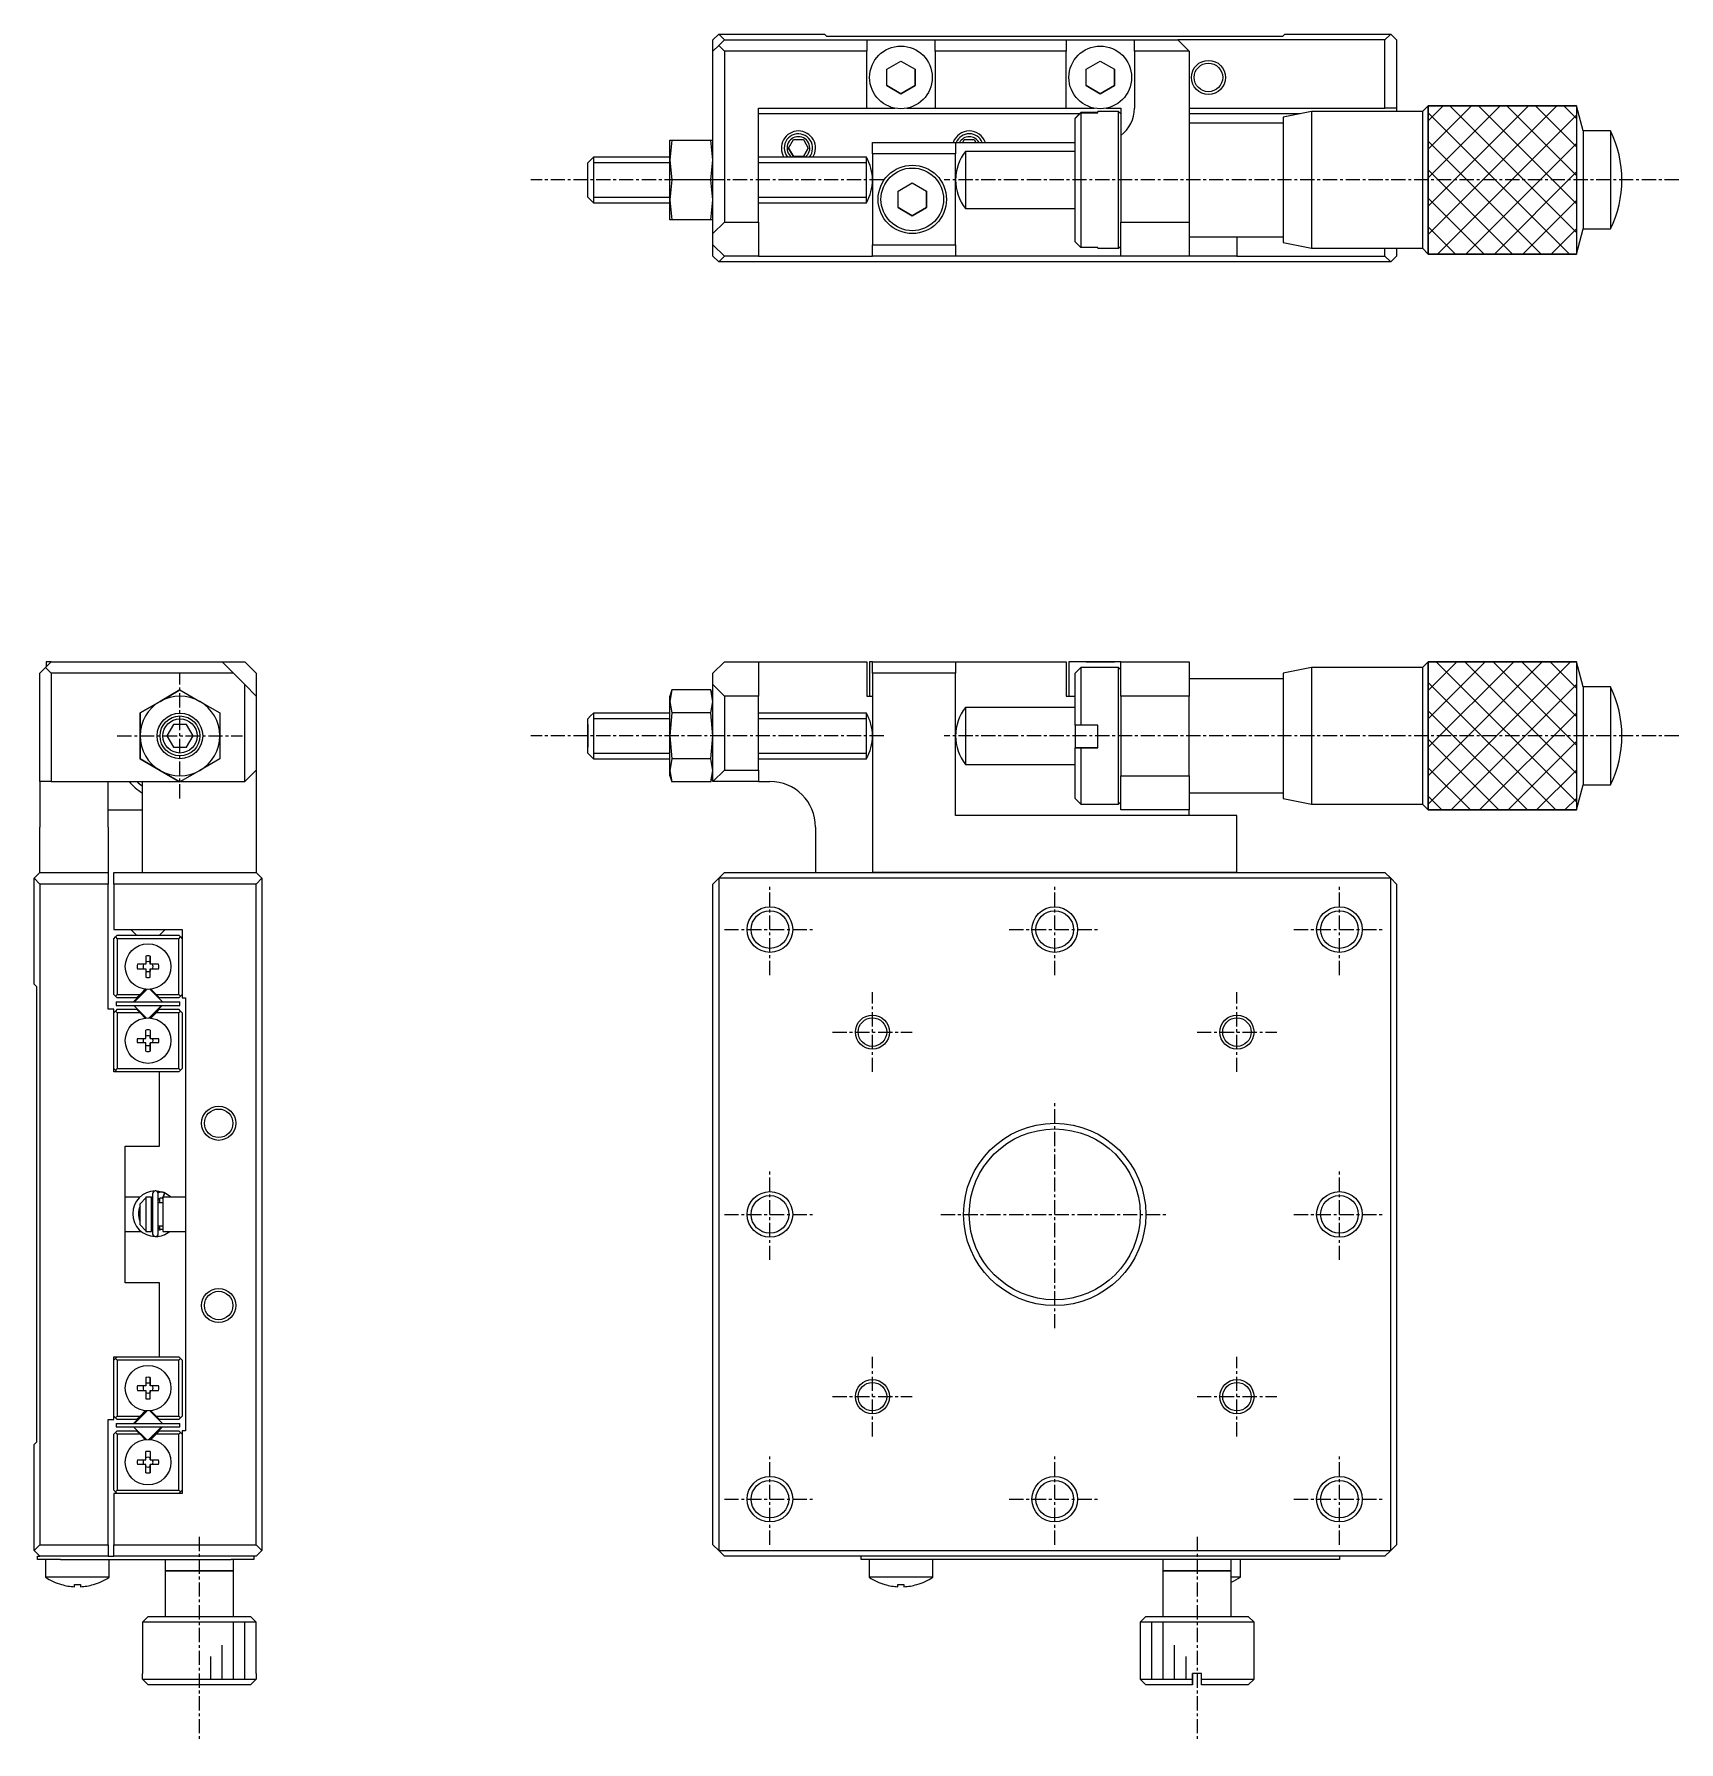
# Model space of a CAD drawing. Extents: x 10 to 368, y 10 to 248.
# Drawn here: x 56 to 200.4, y 98.1 to 248 of the extents above; entities that cross this region are included whole.
import ezdxf

# ---------------------------------------------------------------- set-up
doc = ezdxf.new("R2010")
doc.units = 0
doc.linetypes.add('CENTER', pattern=[2, 1.25, -0.25, 0.25, -0.25])
doc.layers.get('0').update_dxf_attribs({"linetype": 'CONTINUOUS'})
doc.layers.add('CENTER', color=1, linetype='CENTER')

msp = doc.modelspace()

# ---------------------------------------------------------------- linework, layer by layer
at = {"color": 7, "linetype": 'CONTINUOUS'}
for p, q in [((115.599997, 247.5), (116.099997, 248)), ((115.599997, 246.5), (115.599997, 247.5)), ((116.099997, 248), (116.599997, 247.5)), ((116.099997, 248), (125.399997, 248)), ((116.099997, 247), (116.599997, 247.5)), ((116.599997, 247.5), (129.099997, 247.5)), ((125.599997, 247.8), (125.399997, 248)), ((165.599997, 247.8), (125.599997, 247.8)), ((129.099997, 247.5), (129.099997, 246.5)), ((129.099997, 247.5), (135.099997, 247.5)), ((135.099997, 247.5), (146.599997, 247.5)), ((135.099997, 246.5), (135.099997, 247.5)), ((146.599997, 247.5), (146.599997, 246.5)), ((146.599997, 247.5), (152.599997, 247.5)), ((152.599997, 247.5), (156.399997, 247.5)), ((152.599997, 246.5), (152.599997, 247.5)), ((156.399997, 247.5), (157.399997, 246.5)), ((174.599997, 247.5), (156.399997, 247.5)), ((165.799997, 248), (165.599997, 247.8)), ((165.799997, 248), (175.099997, 248)), ((174.599997, 247.5), (175.099997, 248)), ((174.599997, 241.5), (174.599997, 247.5)), ((175.099997, 248), (175.599997, 247.5)), ((175.599997, 247.5), (175.599997, 241.5)), ((116.099997, 247), (115.599997, 246.5)), ((115.599997, 237.2), (115.599997, 246.5)), ((116.599997, 246.5), (116.099997, 247)), ((129.099997, 246.5), (116.599997, 246.5)), ((116.599997, 246.5), (116.599997, 231.5)), ((129.099997, 241.5), (129.099997, 246.5)), ((146.599997, 246.5), (135.099997, 246.5)), ((135.099997, 246.5), (135.099997, 241.5)), ((146.599997, 241.5), (146.599997, 246.5)), ((157.399997, 246.5), (152.599997, 246.5)), ((152.599997, 246.5), (152.599997, 241.5)), ((157.399997, 246.5), (157.399997, 231.5)), ((130.849996, 244.921688), (132.099996, 245.643376)), ((130.849997, 243.478312), (130.849996, 244.921688)), ((132.099996, 245.643376), (133.349996, 244.921688)), ((133.349996, 244.921688), (133.349997, 243.478312)), ((133.349997, 243.478312), (133.349996, 244.921688)), ((148.349996, 244.921688), (149.599996, 245.643376)), ((148.349997, 243.478312), (148.349996, 244.921688)), ((149.599996, 245.643376), (150.849996, 244.921688)), ((150.849996, 244.921688), (150.849997, 243.478312)), ((150.849997, 243.478312), (150.849996, 244.921688)), ((132.099997, 242.756624), (130.849997, 243.478312)), ((130.849997, 243.478312), (132.099997, 242.756624)), ((133.349997, 243.478312), (132.099997, 242.756624)), ((132.099997, 242.756624), (133.349997, 243.478312)), ((149.599997, 242.756624), (148.349997, 243.478312)), ((148.349997, 243.478312), (149.599997, 242.756624)), ((150.849997, 243.478312), (149.599997, 242.756624)), ((149.599997, 242.756624), (150.849997, 243.478312)), ((119.599997, 241.5), (129.099997, 241.5)), ((119.599997, 231.5), (119.599997, 241.5)), ((129.099997, 241.5), (131.577981, 241.5)), ((132.622012, 241.5), (135.099997, 241.5)), ((135.099997, 241.5), (146.599997, 241.5)), ((146.599997, 241.5), (149.077981, 241.5)), ((150.122012, 241.5), (151.399997, 241.5)), ((151.399997, 241.5), (151.399997, 239.824932)), ((157.399997, 241.5), (174.599997, 241.5)), ((175.599997, 241.5), (174.599997, 241.5)), ((175.599997, 241.5), (175.599997, 241.199996)), ((178.400003, 241.699999), (177.900001, 241.199996)), ((178.400003, 241.699999), (191.400004, 241.699999)), ((178.400003, 228.700001), (178.400003, 241.699999)), ((191.400004, 241.699999), (191.400004, 232.390574)), ((191.989492, 239.5), (191.400004, 241.699999)), ((191.400004, 241.699999), (191.400004, 228.700001)), ((147.777005, 241), (119.599997, 241)), ((147.899997, 241.124894), (147.399997, 240.617162)), ((147.399997, 240.599049), (147.899997, 241.106781)), ((147.399997, 240.617162), (147.399997, 240.599049)), ((147.399997, 229.782838), (147.399997, 240.599049)), ((149.399997, 241.124894), (147.899997, 241.124894)), ((147.899997, 241.106781), (147.899997, 229.275106)), ((147.899997, 241.106781), (149.399997, 241.106781)), ((149.399997, 241.106781), (149.399997, 241.2)), ((151.199997, 241.2), (149.399997, 241.2)), ((151.199997, 229.2), (151.199997, 241.2)), ((151.399997, 241), (151.199997, 241.2)), ((167.150014, 241), (157.399997, 241)), ((165.649997, 240.2), (157.399997, 240.2)), ((168.149996, 241.199996), (165.649997, 240.699997)), ((165.649997, 240.699997), (165.649997, 232.822795)), ((168.149996, 241.199996), (168.149996, 232.606685)), ((177.900001, 241.199996), (168.149996, 241.199996)), ((177.900001, 241.199996), (177.900001, 232.606685)), ((111.997069, 238.7), (111.799996, 236.95)), ((111.799996, 238.7), (111.997069, 238.7)), ((111.799996, 236.95), (111.799996, 238.7)), ((111.997069, 238.7), (115.402924, 238.7)), ((115.599996, 236.95), (115.402924, 238.7)), ((115.402924, 238.7), (115.599996, 238.7)), ((122.233971, 238), (122.666984, 238.75)), ((122.666984, 238.75), (123.533009, 238.75)), ((123.533009, 238.75), (123.966022, 238)), ((129.599997, 237.5), (129.599997, 238.5)), ((129.599997, 238.5), (136.899997, 238.5)), ((136.899997, 238.5), (136.899997, 237.5)), ((136.899997, 238.5), (147.399997, 238.5)), ((137.522646, 238.5), (137.666984, 238.75)), ((137.666984, 238.75), (138.533009, 238.75)), ((138.533009, 238.75), (138.677347, 238.5)), ((151.399997, 239.824932), (151.399997, 239.1)), ((151.399997, 239.1), (151.399997, 231.5)), ((191.989492, 239.5), (191.989492, 233.341457)), ((194.400003, 239.5), (191.989492, 239.5)), ((194.400003, 239.5), (194.400003, 233.341457)), ((104.849996, 236.95), (104.599996, 236.7)), ((105.099996, 237.2), (104.849996, 236.95)), ((105.099996, 237.2), (105.099997, 235.2)), ((111.799977, 237.2), (105.099996, 237.2)), ((111.799996, 236.95), (111.997069, 235.2)), ((111.799997, 233.45), (111.799996, 236.95)), ((115.402924, 235.2), (115.599996, 236.95)), ((115.599997, 233.2), (115.599997, 237.2)), ((129.064098, 237.2), (119.599997, 237.2)), ((122.666984, 237.25), (122.233971, 238)), ((122.233971, 238), (122.666984, 237.25)), ((123.533009, 237.25), (122.666984, 237.25)), ((122.666984, 237.25), (123.533009, 237.25)), ((123.966022, 238), (123.533009, 237.25)), ((123.533009, 237.25), (123.966022, 238)), ((129.064098, 235.2), (129.064098, 237.200005)), ((129.064098, 235.2), (129.064098, 237.2)), ((136.899997, 237.5), (129.599997, 237.5)), ((129.599997, 237.5), (129.599997, 229.5)), ((136.899997, 229.5), (136.899997, 237.5)), ((137.777506, 237.699996), (137.777506, 234.119453)), ((147.399997, 237.699996), (137.777506, 237.699996)), ((104.599997, 235.2), (104.599996, 236.7)), ((104.599997, 233.7), (104.599997, 235.2)), ((105.099997, 235.2), (105.099997, 233.2)), ((111.997069, 235.2), (111.799997, 233.45)), ((115.402924, 235.2), (111.997069, 235.2)), ((115.599997, 233.45), (115.402924, 235.2)), ((129.064098, 233.199995), (129.064098, 235.2)), ((129.064098, 233.2), (129.064098, 235.2)), ((131.849996, 232.778313), (131.849997, 234.221688)), ((131.849997, 234.221688), (133.099997, 234.943376)), ((133.099997, 234.943376), (134.349997, 234.221688)), ((134.349997, 234.221688), (134.349996, 232.778312)), ((134.349996, 232.778312), (134.349997, 234.221688)), ((137.777506, 234.119453), (137.777506, 232.700004)), ((104.599997, 233.7), (104.849997, 233.45)), ((104.849997, 233.45), (105.099997, 233.2)), ((105.099997, 233.2), (111.799977, 233.2)), ((111.799997, 233.45), (111.997069, 231.7)), ((111.799997, 231.7), (111.799997, 233.45)), ((115.402924, 231.7), (115.599997, 233.45)), ((115.599997, 231.7), (115.599997, 233.2)), ((119.599997, 233.2), (129.064098, 233.2)), ((133.099996, 232.056625), (131.849996, 232.778313)), ((131.849996, 232.778313), (133.099996, 232.056625)), ((134.349996, 232.778312), (133.099996, 232.056625)), ((133.099996, 232.056625), (134.349996, 232.778312)), ((137.777506, 232.700004), (147.399997, 232.700004)), ((165.649997, 232.822795), (165.649997, 229.700003)), ((168.149996, 232.606685), (168.149996, 229.200004)), ((177.900001, 232.606685), (177.900001, 229.200004)), ((178.400003, 232.390574), (178.400003, 228.700001)), ((191.989492, 233.341457), (191.989492, 230.9)), ((194.400003, 233.341457), (194.400003, 230.9)), ((111.997069, 231.7), (111.799997, 231.7)), ((115.402924, 231.7), (111.997069, 231.7)), ((115.599997, 231.7), (115.402924, 231.7)), ((115.599997, 230.5), (115.599997, 231.7)), ((115.599997, 230.5), (116.599997, 231.5)), ((116.599997, 231.5), (119.599997, 231.5)), ((119.599997, 231.5), (119.599997, 228.5)), ((151.399997, 228.5), (151.399997, 231.5)), ((151.399997, 231.5), (157.399997, 231.5)), ((157.399997, 231.5), (157.399997, 228.5)), ((191.400004, 228.700001), (191.989492, 230.9)), ((191.989492, 230.9), (194.400003, 230.9)), ((115.599997, 229.5), (115.599997, 230.5)), ((116.599997, 228.5), (115.599997, 229.5)), ((115.599997, 228.5), (115.599997, 229.5)), ((129.599997, 228.5), (129.599997, 229.5)), ((129.599997, 229.5), (136.899997, 229.5)), ((136.899997, 229.5), (136.899997, 228.5)), ((147.899997, 229.275106), (147.399997, 229.782838)), ((151.199997, 229.2), (151.399997, 229.4)), ((157.399997, 230.2), (165.649997, 230.2)), ((161.599997, 230.2), (161.599997, 228.5)), ((165.649997, 229.700003), (168.149996, 229.200004)), ((115.599997, 228.5), (116.099997, 228)), ((116.099997, 228), (116.599997, 228.5)), ((175.099997, 228), (116.099997, 228)), ((119.599997, 228.5), (116.599997, 228.5)), ((119.599997, 228.5), (129.599997, 228.5)), ((136.899997, 228.5), (129.599997, 228.5)), ((151.399997, 228.5), (136.899997, 228.5)), ((149.399997, 229.275106), (147.899997, 229.275106)), ((149.399997, 229.2), (149.399997, 229.275106)), ((149.399997, 229.2), (151.199997, 229.2)), ((157.399997, 228.5), (151.399997, 228.5)), ((161.599997, 228.5), (157.399997, 228.5)), ((161.599997, 228.5), (174.599997, 228.5)), ((168.149996, 229.200004), (177.900001, 229.200004)), ((174.599997, 228.5), (174.599997, 229.200004)), ((174.599997, 228.5), (175.099997, 228)), ((175.099997, 228), (175.599997, 228.5)), ((175.599997, 229.200004), (175.599997, 228.5)), ((177.900001, 229.200004), (178.400003, 228.700001)), ((191.400004, 228.700001), (178.400003, 228.700001)), ((57, 192.4), (56.5, 191.9)), ((56.5, 182.4), (56.5, 191.9)), ((57.5, 192.9), (57, 192.4)), ((57, 192.4), (57.5, 191.9)), ((57.5, 192.9), (57.05, 192.9)), ((57.05, 192.9), (57.05, 192.45)), ((57.5, 192.9), (72.5, 192.9)), ((73.5, 191.9), (57.5, 191.9)), ((57.5, 191.9), (57.5, 182.4)), ((72.5, 192.9), (74.5, 192.9)), ((73.5, 191.9), (72.5, 192.9)), ((74.5, 190.9), (73.5, 191.9)), ((75.5, 191.9), (74.5, 192.9)), ((75.5, 191.9), (75.5, 189.9)), ((115.599997, 191.9), (116.599997, 192.9)), ((115.599997, 190.9), (115.599997, 191.9)), ((116.599997, 192.9), (119.599997, 192.9)), ((119.599997, 192.9), (119.599997, 189.9)), ((119.599997, 192.9), (129.099997, 192.9)), ((129.099997, 192.9), (129.099997, 189.9)), ((129.599997, 192.9), (129.349997, 192.9)), ((129.599997, 192.9), (129.349997, 192.9)), ((129.349997, 192.9), (129.349997, 189.9)), ((129.599997, 191.9), (129.599997, 192.9)), ((129.599997, 192.9), (136.899997, 192.9)), ((136.899997, 191.9), (129.599997, 191.9)), ((129.599997, 191.9), (129.599997, 174.4)), ((136.899997, 192.9), (136.899997, 191.9)), ((136.899997, 192.9), (146.599997, 192.9)), ((136.899997, 179.4), (136.899997, 191.9)), ((146.599997, 192.9), (146.599997, 189.9)), ((151.399997, 192.9), (146.849997, 192.9)), ((151.399997, 192.9), (146.849997, 192.9)), ((146.849997, 192.9), (146.849997, 189.9)), ((147.899997, 192.4), (147.399997, 191.9)), ((147.399997, 187.350978), (147.399997, 191.9)), ((147.899997, 192.4), (147.899997, 187.34638)), ((151.199997, 192.4), (147.899997, 192.4)), ((148.349996, 192.9), (149.599996, 192.9)), ((149.599997, 192.9), (148.349997, 192.9)), ((149.599996, 192.9), (150.849996, 192.9)), ((150.849997, 192.9), (149.599997, 192.9)), ((151.199997, 186.345661), (151.199997, 192.4)), ((151.399997, 192.2), (151.199997, 192.4)), ((151.399997, 189.9), (151.399997, 192.9)), ((151.399997, 192.9), (157.399997, 192.9)), ((157.399997, 192.9), (157.399997, 189.9)), ((168.149996, 192.399996), (165.649997, 191.899997)), ((165.649997, 191.899997), (165.649997, 191.359724)), ((168.149996, 192.399996), (168.149996, 191.810607)), ((177.900001, 192.399996), (168.149996, 192.399996)), ((178.400003, 192.899999), (177.900001, 192.399996)), ((177.900001, 192.399996), (177.900001, 191.810607)), ((178.400003, 192.899999), (178.400003, 192.261494)), ((178.400003, 192.899999), (191.400004, 192.899999)), ((178.400003, 179.900001), (178.400003, 192.899999)), ((191.400004, 192.899999), (191.400004, 192.261494)), ((191.989492, 190.7), (191.400004, 192.899999)), ((191.400004, 192.899999), (191.400004, 179.900001)), ((67.05, 189.431089), (68.8, 190.441452)), ((68.8, 190.441452), (67.05, 189.431089)), ((68.8, 190.441452), (70.55, 189.431089)), ((74.5, 182.4), (74.5, 190.9)), ((75.5, 189.9), (74.5, 190.9)), ((111.997069, 190.441452), (111.799997, 189.431089)), ((111.997069, 190.441452), (111.799997, 189.9)), ((115.402924, 190.441452), (111.997069, 190.441452)), ((115.599997, 189.431089), (115.402924, 190.441452)), ((115.599997, 189.9), (115.402924, 190.441452)), ((116.599997, 189.9), (115.599997, 190.9)), ((115.599997, 188.4), (115.599997, 190.9)), ((165.649997, 191.4), (157.399997, 191.4)), ((165.649997, 191.359724), (165.649997, 180.900003)), ((168.149996, 191.810607), (168.149996, 180.400004)), ((177.900001, 191.810607), (177.900001, 180.400004)), ((191.989492, 190.7), (191.989492, 190.277604)), ((194.400003, 190.7), (191.989492, 190.7)), ((194.400003, 190.7), (194.400003, 190.277604)), ((65.3, 188.420726), (67.05, 189.431089)), ((67.05, 189.431089), (65.3, 188.420726)), ((70.55, 189.431089), (72.3, 188.420726)), ((75.5, 189.9), (75.5, 183.4)), ((111.799997, 189.431089), (111.799997, 189.9)), ((111.799997, 189.431089), (111.997069, 188.420726)), ((111.799997, 186.4), (111.799997, 189.431089)), ((115.402924, 188.420726), (115.599997, 189.431089)), ((116.599997, 189.9), (116.599997, 183.4)), ((119.599997, 189.9), (116.599997, 189.9)), ((119.599997, 183.4), (119.599997, 189.9)), ((129.099997, 189.9), (129.599997, 189.9)), ((137.777506, 188.899996), (137.777506, 188.654418)), ((147.399997, 188.899996), (137.777506, 188.899996)), ((146.599997, 189.9), (147.399997, 189.9)), ((151.399997, 189.9), (151.399997, 182.9)), ((157.399997, 189.9), (151.399997, 189.9)), ((157.399997, 182.9), (157.399997, 189.9)), ((191.989492, 190.277604), (191.989492, 182.1)), ((194.400003, 190.277604), (194.400003, 182.1)), ((65.3, 186.4), (65.3, 188.420726)), ((65.3, 188.420726), (65.3, 186.4)), ((68.22265, 187.4), (67.645299, 186.4)), ((69.37735, 187.4), (68.22265, 187.4)), ((69.954701, 186.4), (69.37735, 187.4)), ((69.954701, 186.4), (69.37735, 187.4)), ((72.3, 188.420726), (72.3, 186.4)), ((104.599997, 187.4), (104.599996, 186.4)), ((104.849997, 188.15), (104.599997, 187.9)), ((104.599997, 184.9), (104.599997, 187.9)), ((104.599997, 184.9), (104.599997, 187.9)), ((104.599997, 186.4), (104.599997, 187.4)), ((105.099997, 188.4), (104.849997, 188.15)), ((105.099997, 188.4), (105.099997, 184.4)), ((111.799977, 188.4), (105.099997, 188.4)), ((111.997069, 188.420726), (111.799997, 186.4)), ((115.402924, 188.420726), (111.997069, 188.420726)), ((115.599997, 186.4), (115.402924, 188.420726)), ((115.599997, 184.4), (115.599997, 188.4)), ((129.064098, 188.4), (119.600016, 188.4)), ((129.064098, 184.399995), (129.064098, 188.400005)), ((129.064098, 184.4), (129.064098, 188.4)), ((137.777506, 188.654418), (137.777506, 183.900004)), ((65.3, 184.379274), (65.3, 186.4)), ((65.3, 186.4), (65.3, 184.379274)), ((67.645299, 186.4), (68.22265, 185.4)), ((69.37735, 185.4), (69.954701, 186.4)), ((69.37735, 185.4), (69.954701, 186.4)), ((72.3, 186.4), (72.3, 184.379274)), ((104.599996, 186.4), (104.599997, 185.4)), ((104.599997, 185.4), (104.599997, 186.4)), ((111.799997, 183.368911), (111.799997, 186.4)), ((111.799997, 186.4), (111.997069, 184.379274)), ((115.402924, 184.379274), (115.599997, 186.4)), ((147.399997, 187.351293), (147.399997, 185.360305)), ((147.899997, 187.34638), (147.399997, 187.350978)), ((149.399997, 187.34638), (147.899997, 187.34638)), ((149.399997, 185.346462), (149.399997, 187.34638)), ((151.199997, 180.4), (151.199997, 186.345661)), ((67.05, 183.368911), (65.3, 184.379274)), ((65.3, 184.379274), (67.05, 183.368911)), ((68.22265, 185.4), (69.37735, 185.4)), ((72.3, 184.379274), (70.55, 183.368911)), ((104.599997, 184.9), (104.849997, 184.65)), ((104.849997, 184.65), (105.099997, 184.4)), ((105.099997, 184.4), (111.799977, 184.4)), ((111.997069, 184.379274), (111.799997, 183.368911)), ((115.402924, 184.379274), (111.997069, 184.379274)), ((115.599997, 183.368911), (115.402924, 184.379274)), ((115.599997, 182.4), (115.599997, 184.4)), ((119.600016, 184.4), (129.064098, 184.4)), ((147.399997, 185.357986), (147.399997, 185.35106)), ((147.399997, 180.9), (147.399997, 185.35106)), ((147.399997, 185.35106), (147.899997, 185.346462)), ((147.899997, 185.346462), (147.899997, 180.4)), ((147.899997, 185.346462), (149.399997, 185.346462)), ((68.8, 182.358548), (67.05, 183.368911)), ((67.05, 183.368911), (68.728401, 182.399886)), ((70.55, 183.368911), (68.8, 182.358548)), ((74.5, 182.4), (75.5, 183.4)), ((75.5, 183.4), (75.5, 174.4)), ((111.799997, 183.368911), (111.997069, 182.358548)), ((111.799997, 182.9), (111.799997, 183.368911)), ((111.799997, 182.9), (111.997069, 182.358548)), ((115.402924, 182.358548), (115.599997, 183.368911)), ((115.402924, 182.358548), (115.599997, 182.9)), ((115.599997, 182.4), (116.599997, 183.4)), ((116.599997, 183.4), (119.599997, 183.4)), ((119.599997, 183.4), (119.6, 182.4)), ((137.777506, 183.900004), (147.399997, 183.900004)), ((151.399994, 179.9), (151.399997, 182.9)), ((151.399997, 182.9), (157.399997, 182.9)), ((157.399997, 182.9), (157.399997, 179.9)), ((57.5, 182.4), (56.5, 182.4)), ((56.5, 182.4), (56.5, 178.4)), ((57.5, 182.4), (68.728203, 182.4)), ((62.5, 178.4), (62.5, 182.4)), ((65.5, 174.4), (65.5, 182.4)), ((68.728401, 182.399886), (68.8, 182.358548)), ((68.871797, 182.4), (74.5, 182.4)), ((115.402924, 182.358548), (111.997069, 182.358548)), ((119.6, 182.4), (115.599997, 182.4)), ((119.6, 182.4), (120.599997, 182.4)), ((157.399997, 181.4), (165.649997, 181.4)), ((191.400004, 179.900001), (191.989492, 182.1)), ((191.989492, 182.1), (194.400003, 182.1)), ((62.5, 179.9), (65.5, 179.9)), ((147.399997, 180.9), (147.899997, 180.4)), ((147.899997, 180.4), (151.199997, 180.4)), ((151.199997, 180.4), (151.399997, 180.6)), ((157.399997, 179.9), (151.399994, 179.9)), ((157.399997, 179.4), (157.399997, 179.9)), ((165.649997, 180.900003), (168.149996, 180.400004)), ((168.149996, 180.400004), (177.900001, 180.400004)), ((177.900001, 180.400004), (178.400003, 179.900001)), ((191.400004, 179.900001), (178.400003, 179.900001)), ((56.5, 174.4), (56.5, 178.4)), ((62.5, 178.4), (62.5, 174.4)), ((124.599997, 178.4), (124.599997, 174.4)), ((161.599997, 179.4), (136.899997, 179.4)), ((161.599997, 174.4), (161.599997, 179.4)), ((56, 173.9), (56.5, 174.4)), ((56, 164.6), (56, 173.9)), ((56.5, 173.4), (56, 173.9)), ((56.5, 174.4), (62.5, 174.4)), ((62.5, 174.4), (62.5, 173.4)), ((63, 174.4), (75.5, 174.4)), ((63, 173.4), (63, 174.4)), ((76, 173.9), (75.5, 174.4)), ((75.5, 173.4), (76, 173.9)), ((76, 173.9), (76, 114.9)), ((115.599997, 173.4), (116.099997, 173.9)), ((116.099997, 173.9), (116.599997, 174.4)), ((116.099997, 173.9), (116.099997, 114.9)), ((175.099997, 173.9), (116.099997, 173.9)), ((116.599997, 174.4), (129.599997, 174.4)), ((161.599997, 174.4), (129.599997, 174.4)), ((129.599997, 174.4), (161.599997, 174.4)), ((161.599997, 174.4), (174.599997, 174.4)), ((174.599997, 174.4), (175.099997, 173.9)), ((175.099997, 114.9), (175.099997, 173.9)), ((175.099997, 173.9), (175.599997, 173.4)), ((56.5, 173.4), (56.5, 115.4)), ((62.5, 173.4), (56.5, 173.4)), ((62.5, 162.4), (62.5, 173.4)), ((63, 173.4), (63, 169.4)), ((75.5, 173.4), (63, 173.4)), ((75.5, 115.4), (75.5, 173.4)), ((115.599997, 115.4), (115.599997, 173.4)), ((175.599997, 173.4), (175.599997, 115.4)), ((63, 169.4), (69, 169.4)), ((64.5, 169.4), (64.75, 169.15)), ((67.25, 169.15), (67.5, 169.4)), ((69, 169.4), (69, 163.4)), ((63, 168.6), (63.15, 168.75)), ((63, 163.7), (63, 168.6)), ((63.3, 168.9), (63.15, 168.75)), ((63.15, 168.75), (63.3, 168.6)), ((63.3, 168.9), (68.7, 168.9)), ((63.3, 168.6), (63.3, 163.7)), ((68.7, 168.6), (63.3, 168.6)), ((64.75, 169.15), (65, 168.9)), ((67, 168.9), (67.25, 169.15)), ((68.85, 168.75), (68.7, 168.9)), ((68.7, 168.6), (68.85, 168.75)), ((68.7, 163.7), (68.7, 168.6)), ((68.85, 168.75), (69, 168.6)), ((65.8, 167.078709), (65.8, 166.35)), ((66.2, 166.35), (66.2, 167.078709)), ((66.2, 167.078709), (66.2, 166.536392)), ((66.2, 166.536392), (66.2, 166.35)), ((65.8, 166.35), (65.071291, 166.35)), ((65.071291, 165.95), (65.8, 165.95)), ((65.8, 165.95), (65.8, 165.221291)), ((66.928709, 166.35), (66.2, 166.35)), ((66.2, 165.221291), (66.2, 165.95)), ((66.2, 165.95), (66.928709, 165.95)), ((66.2, 165.95), (66.2, 165.763608)), ((66.2, 165.221291), (66.2, 165.763608)), ((56, 164.6), (56.2, 164.4)), ((56.2, 164.4), (56.2, 124.4)), ((63.15, 163.55), (63, 163.7)), ((63.3, 163.7), (63.15, 163.55)), ((63.15, 163.55), (63.3, 163.4)), ((63.3, 163.7), (65.297398, 163.7)), ((64.997398, 163.4), (63.3, 163.4)), ((65.823223, 164.137437), (64.762563, 163.076777)), ((64.806497, 163.05), (65.893934, 164.137437)), ((64.997398, 163.4), (65.297398, 163.7)), ((65.297398, 163.7), (65.761651, 164.164253)), ((67.237437, 163.076777), (66.176777, 164.137437)), ((66.238349, 164.164253), (66.702602, 163.7)), ((66.702602, 163.7), (68.7, 163.7)), ((66.702602, 163.7), (67.002602, 163.4)), ((68.7, 163.4), (67.002602, 163.4)), ((68.85, 163.55), (68.7, 163.7)), ((68.7, 163.4), (68.85, 163.55)), ((69, 163.7), (68.85, 163.55)), ((69, 163.4), (69.3, 163.4)), ((69.3, 163.4), (69.3, 125.4)), ((63, 162.4), (62.5, 162.4)), ((63, 156.9), (63, 162.4)), ((63, 162.1), (63.15, 162.25)), ((63.3, 162.4), (63.15, 162.25)), ((63.15, 162.25), (63.3, 162.1)), ((63.2, 163.05), (68.8, 163.05)), ((63.2, 163.05), (63.2, 162.75)), ((63.2, 162.75), (68.8, 162.75)), ((63.3, 162.4), (64.997398, 162.4)), ((63.3, 162.1), (63.3, 157.2)), ((65.297398, 162.1), (63.3, 162.1)), ((64.762563, 162.723223), (65.823223, 161.662563)), ((65.297398, 162.1), (64.997398, 162.4)), ((65.761651, 161.635747), (65.297398, 162.1)), ((66.671751, 162.228249), (66.106066, 161.662563)), ((66.176777, 161.662563), (67.237437, 162.723223)), ((66.702602, 162.1), (66.238349, 161.635747)), ((67.193503, 162.75), (66.671751, 162.228249)), ((67.002602, 162.4), (66.702602, 162.1)), ((68.7, 162.1), (66.702602, 162.1)), ((67.002602, 162.4), (68.7, 162.4)), ((68.85, 162.25), (68.7, 162.4)), ((68.7, 162.1), (68.85, 162.25)), ((68.7, 157.2), (68.7, 162.1)), ((68.8, 162.75), (68.8, 163.05)), ((68.85, 162.25), (69, 162.1)), ((69, 162.1), (69, 157.2)), ((65.8, 159.85), (65.8, 160.578709)), ((66.2, 160.578709), (66.2, 159.85)), ((66.2, 160.578709), (66.2, 160.036392)), ((65.071291, 159.85), (65.8, 159.85)), ((65.8, 159.45), (65.071291, 159.45)), ((65.8, 158.721291), (65.8, 159.45)), ((66.2, 159.85), (66.2, 160.036392)), ((66.2, 159.85), (66.928709, 159.85)), ((66.2, 159.45), (66.2, 158.721291)), ((66.928709, 159.45), (66.2, 159.45)), ((66.2, 159.263608), (66.2, 159.45)), ((66.2, 158.721291), (66.2, 159.263608)), ((63.15, 157.05), (63, 157.2)), ((67, 156.9), (63, 156.9)), ((63.3, 157.2), (63.15, 157.05)), ((63.15, 157.05), (63.3, 156.9)), ((63.3, 157.2), (68.7, 157.2)), ((68.7, 156.9), (67, 156.9)), ((67, 150.4), (67, 156.9)), ((68.85, 157.05), (68.7, 157.2)), ((68.7, 156.9), (68.85, 157.05)), ((69, 157.2), (68.85, 157.05)), ((64, 150.4), (67, 150.4)), ((64, 145.475), (64, 150.4)), ((65.270382, 145.9), (64, 145.9)), ((64, 143.325), (64, 145.475)), ((65.3, 145.316515), (65.8, 145.845683)), ((65.8, 145.9), (65.8, 145.845683)), ((66.3, 145.9), (65.8, 145.9)), ((65.8, 145.845683), (65.8, 142.954317)), ((66.241141, 145.900394), (66.402346, 145.937053)), ((66.3, 142.9), (66.3, 145.9)), ((66.402374, 146.206982), (66.402374, 142.706982)), ((67.446236, 146.291451), (66.68188, 146.45547)), ((66.899711, 146.312399), (66.881943, 146.305827)), ((66.934904, 146.323928), (66.899711, 146.312399)), ((66.902374, 142.706982), (66.902374, 146.206982)), ((66.902374, 145.605135), (66.902643, 145.616718)), ((66.902643, 145.616718), (66.903499, 145.628915)), ((66.903499, 145.628915), (66.904939, 145.641056)), ((66.904939, 145.641056), (66.90696, 145.653113)), ((66.90696, 145.653113), (66.909559, 145.665058)), ((66.909559, 145.665058), (66.91273, 145.676865)), ((66.91273, 145.676865), (66.916467, 145.688506)), ((66.916467, 145.688506), (66.920762, 145.699956)), ((66.920762, 145.699956), (66.925606, 145.711186)), ((66.925606, 145.711186), (66.930991, 145.722172)), ((66.930991, 145.722172), (66.936904, 145.732887)), ((66.970619, 146.333686), (66.934904, 146.323928)), ((66.936904, 145.732887), (66.943335, 145.743306)), ((66.943335, 145.743306), (66.950271, 145.753404)), ((66.950271, 145.753404), (66.957696, 145.763155)), ((66.957696, 145.763155), (66.965597, 145.772536)), ((66.965597, 145.772536), (66.973956, 145.781521)), ((67.006768, 146.341648), (66.970619, 146.333686)), ((66.973956, 145.781521), (66.982755, 145.790089)), ((66.982755, 145.790089), (66.991976, 145.798216)), ((66.991976, 145.798216), (67.001598, 145.80588)), ((67, 145.80487), (67, 145.4)), ((67.001598, 145.80588), (67.011599, 145.81306)), ((67.043264, 146.347796), (67.006768, 146.341648)), ((67.011599, 145.81306), (67.021957, 145.819736)), ((67.021957, 145.819736), (67.032648, 145.825887)), ((67.032648, 145.825887), (67.043646, 145.831496)), ((67.080016, 146.352115), (67.043264, 146.347796)), ((67.043646, 145.831496), (67.054925, 145.836546)), ((67.054925, 145.836546), (67.066455, 145.84102)), ((67.066455, 145.84102), (67.078209, 145.844904)), ((67.078209, 145.844904), (67.090157, 145.848185)), ((67.116936, 146.354594), (67.080016, 146.352115)), ((67.090157, 145.848185), (67.102266, 145.850853)), ((67.102266, 145.850853), (67.114505, 145.852897)), ((67.114505, 145.852897), (67.12684, 145.85431)), ((67.153933, 146.355227), (67.116936, 146.354594)), ((67.12684, 145.85431), (67.139239, 145.855086)), ((67.139239, 145.855086), (67.151666, 145.855223)), ((67.151666, 145.855223), (67.164089, 145.854719)), ((67.190917, 146.354012), (67.153933, 146.355227)), ((67.164089, 145.854719), (67.176471, 145.853575)), ((67.176471, 145.853575), (67.18878, 145.851794)), ((67.18878, 145.851794), (67.20098, 145.849381)), ((67.227797, 146.350952), (67.190917, 146.354012)), ((67.20098, 145.849381), (67.213038, 145.846343)), ((67.213038, 145.846343), (67.224921, 145.842691)), ((67.224921, 145.842691), (67.236597, 145.838436)), ((67.264483, 146.346055), (67.227797, 146.350952)), ((67.236597, 145.838436), (67.243226, 145.835712)), ((67.243737, 145.836703), (67.300106, 145.811117)), ((67.247688, 145.836027), (67.244763, 145.835386)), ((67.251192, 145.838083), (67.247688, 145.836027)), ((67.255254, 145.84154), (67.251192, 145.838083)), ((67.304354, 145.897093), (67.252833, 145.832767)), ((67.259849, 145.846379), (67.255254, 145.84154)), ((67.264947, 145.852569), (67.259849, 145.846379)), ((67.300885, 146.339331), (67.264483, 146.346055)), ((67.270519, 145.860071), (67.264947, 145.852569)), ((67.27653, 145.868841), (67.270519, 145.860071)), ((67.282942, 145.878823), (67.27653, 145.868841)), ((67.289715, 145.889956), (67.282942, 145.878823)), ((67.29681, 145.902171), (67.289715, 145.889956)), ((67.30418, 145.915394), (67.29681, 145.902171)), ((67.3, 145.9), (67.3, 142.9)), ((69.3, 145.9), (67.3, 145.9)), ((67.336915, 146.330796), (67.300885, 146.339331)), ((67.311782, 145.929542), (67.30418, 145.915394)), ((67.448678, 146.290408), (67.304354, 145.897093)), ((67.319568, 145.944528), (67.311782, 145.929542)), ((67.32749, 145.96026), (67.319568, 145.944528)), ((67.335499, 145.976642), (67.32749, 145.96026)), ((67.343546, 145.993571), (67.335499, 145.976642)), ((67.372483, 146.320471), (67.336915, 146.330796)), ((67.351582, 146.010944), (67.343546, 145.993571)), ((67.359556, 146.028653), (67.351582, 146.010944)), ((67.36742, 146.04659), (67.359556, 146.028653)), ((67.375125, 146.064643), (67.36742, 146.04659)), ((67.4075, 146.308381), (67.372483, 146.320471)), ((67.382624, 146.082702), (67.375125, 146.064643)), ((67.38987, 146.100655), (67.382624, 146.082702)), ((67.396819, 146.118391), (67.38987, 146.100655)), ((67.403428, 146.135802), (67.396819, 146.118391)), ((67.409656, 146.152779), (67.403428, 146.135802)), ((67.440082, 146.295328), (67.4075, 146.308381)), ((67.415464, 146.169218), (67.409656, 146.152779)), ((67.420818, 146.185017), (67.415464, 146.169218)), ((67.425683, 146.20008), (67.420818, 146.185017)), ((67.430031, 146.214313), (67.425683, 146.20008)), ((67.433834, 146.227629), (67.430031, 146.214313)), ((67.437068, 146.239946), (67.433834, 146.227629)), ((67.439714, 146.251187), (67.437068, 146.239946)), ((67.438544, 146.295654), (67.440872, 146.294876)), ((68.035298, 145.900007), (67.43957, 146.294337)), ((67.441755, 146.261283), (67.439714, 146.251187)), ((67.440872, 146.294876), (67.442588, 146.292683)), ((67.44318, 146.270173), (67.441755, 146.261283)), ((67.442588, 146.292683), (67.443681, 146.289091)), ((67.443978, 146.2778), (67.44318, 146.270173)), ((67.443681, 146.289091), (67.444145, 146.284119)), ((67.444145, 146.284119), (67.443978, 146.2778)), ((67.521154, 146.257187), (67.446236, 146.291451)), ((65.3, 143.483485), (65.3, 145.316515)), ((66.402374, 145.4), (66.3, 145.4)), ((66.402374, 145.4), (66.3, 145.4)), ((67.3, 145.4), (66.902374, 145.4)), ((67, 145.4), (66.902374, 145.4)), ((64, 138.4), (64, 143.325)), ((64, 142.9), (65.399921, 142.9)), ((65.8, 142.954317), (65.3, 143.483485)), ((65.8, 142.954317), (65.8, 142.9)), ((65.8, 142.9), (66.3, 142.9)), ((66.402359, 142.977158), (66.2999, 142.998105)), ((66.3, 143.4), (66.402374, 143.4)), ((66.3, 143.4), (66.402374, 143.4)), ((66.902374, 143.4), (67.3, 143.4)), ((66.902374, 143.4), (67, 143.4)), ((66.902424, 143.303926), (66.902374, 143.308829)), ((67.300109, 143.103108), (66.902383, 142.976886)), ((66.902959, 143.291707), (66.902424, 143.303926)), ((66.904081, 143.279524), (66.902959, 143.291707)), ((66.905788, 143.267405), (66.904081, 143.279524)), ((66.908077, 143.255378), (66.905788, 143.267405)), ((66.910944, 143.24347), (66.908077, 143.255378)), ((66.914384, 143.231709), (66.910944, 143.24347)), ((66.91839, 143.220122), (66.914384, 143.231709)), ((66.922956, 143.208736), (66.91839, 143.220122)), ((66.928073, 143.197578), (66.922956, 143.208736)), ((66.93373, 143.186675), (66.928073, 143.197578)), ((66.939917, 143.176054), (66.93373, 143.186675)), ((66.946622, 143.165741), (66.939917, 143.176054)), ((66.953831, 143.155762), (66.946622, 143.165741)), ((66.961529, 143.146142), (66.953831, 143.155762)), ((66.969699, 143.136908), (66.961529, 143.146142)), ((66.978326, 143.128082), (66.969699, 143.136908)), ((66.987388, 143.11969), (66.978326, 143.128082)), ((66.996866, 143.111755), (66.987388, 143.11969)), ((67.006739, 143.104299), (66.996866, 143.111755)), ((67, 143.4), (67, 143.109102)), ((67.016983, 143.097343), (67.006739, 143.104299)), ((67.027572, 143.090909), (67.016983, 143.097343)), ((67.038483, 143.085015), (67.027572, 143.090909)), ((67.049686, 143.079679), (67.038483, 143.085015)), ((67.061153, 143.074918), (67.049686, 143.079679)), ((67.072855, 143.070748), (67.061153, 143.074918)), ((67.08476, 143.06718), (67.072855, 143.070748)), ((67.096837, 143.064228), (67.08476, 143.06718)), ((67.109052, 143.061899), (67.096837, 143.064228)), ((67.121372, 143.060202), (67.109052, 143.061899)), ((67.133763, 143.059142), (67.121372, 143.060202)), ((67.146191, 143.058723), (67.133763, 143.059142)), ((67.158621, 143.058944), (67.146191, 143.058723)), ((67.171019, 143.059806), (67.158621, 143.058944)), ((67.183351, 143.061305), (67.171019, 143.059806)), ((67.195582, 143.063436), (67.183351, 143.061305)), ((67.20768, 143.06619), (67.195582, 143.063436)), ((67.219611, 143.069559), (67.20768, 143.06619)), ((67.231346, 143.073531), (67.219611, 143.069559)), ((67.243226, 143.078253), (67.231346, 143.073531)), ((67.244763, 143.078578), (67.241475, 143.076886)), ((67.3, 142.9), (69.3, 142.9)), ((67.376931, 142.594921), (67.377937, 142.595249)), ((67.377937, 142.595249), (67.379001, 142.595596)), ((67.379001, 142.595596), (67.380503, 142.596091)), ((67.380503, 142.596091), (67.381513, 142.596425)), ((67.381513, 142.596425), (67.382945, 142.596901)), ((67.382945, 142.596901), (67.384737, 142.597502)), ((67.384737, 142.597502), (67.387381, 142.598398)), ((67.387381, 142.598398), (67.390029, 142.599307)), ((67.390029, 142.599307), (67.394932, 142.601018)), ((67.394932, 142.601018), (67.440082, 142.618636)), ((67.436079, 142.61875), (67.438544, 142.618311)), ((67.438544, 142.618311), (67.438212, 142.619101)), ((67.440082, 142.618636), (67.438544, 142.618311)), ((67, 138.4), (64, 138.4)), ((67, 131.9), (67, 138.4)), ((63, 131.9), (67, 131.9)), ((63, 126.4), (63, 131.9)), ((63, 131.6), (63.15, 131.75)), ((63.3, 131.9), (63.15, 131.75)), ((63.15, 131.75), (63.3, 131.6)), ((63.3, 131.6), (63.3, 126.7)), ((68.7, 131.6), (63.3, 131.6)), ((67, 131.9), (68.7, 131.9)), ((68.85, 131.75), (68.7, 131.9)), ((68.7, 131.6), (68.85, 131.75)), ((68.7, 126.7), (68.7, 131.6)), ((68.85, 131.75), (69, 131.6)), ((69, 131.6), (69, 126.7)), ((65.8, 129.35), (65.071291, 129.35)), ((65.071291, 128.95), (65.8, 128.95)), ((65.8, 130.078709), (65.8, 129.35)), ((65.8, 128.95), (65.8, 128.221291)), ((66.2, 129.35), (66.2, 130.078709)), ((66.2, 130.078709), (66.2, 129.536392)), ((66.2, 129.536392), (66.2, 129.35)), ((66.928709, 129.35), (66.2, 129.35)), ((66.2, 128.221291), (66.2, 128.95)), ((66.2, 128.95), (66.928709, 128.95)), ((66.2, 128.95), (66.2, 128.763608)), ((66.2, 128.221291), (66.2, 128.763608)), ((62.5, 126.4), (63, 126.4)), ((62.5, 115.4), (62.5, 126.4)), ((63.15, 126.55), (63, 126.7)), ((63.3, 126.7), (63.15, 126.55)), ((63.15, 126.55), (63.3, 126.4)), ((63.2, 126.05), (68.8, 126.05)), ((63.2, 126.05), (63.2, 125.75)), ((63.3, 126.7), (65.297398, 126.7)), ((64.997398, 126.4), (63.3, 126.4)), ((65.823223, 127.137437), (64.762563, 126.076777)), ((64.806497, 126.05), (65.328249, 126.571751)), ((64.997398, 126.4), (65.297398, 126.7)), ((65.297398, 126.7), (65.761651, 127.164253)), ((65.328249, 126.571751), (65.893934, 127.137437)), ((67.237437, 126.076777), (66.176777, 127.137437)), ((66.238349, 127.164253), (66.702602, 126.7)), ((66.702602, 126.7), (68.7, 126.7)), ((66.702602, 126.7), (67.002602, 126.4)), ((68.7, 126.4), (67.002602, 126.4)), ((68.85, 126.55), (68.7, 126.7)), ((68.7, 126.4), (68.85, 126.55)), ((68.8, 125.75), (68.8, 126.05)), ((69, 126.7), (68.85, 126.55)), ((63, 125.1), (63.15, 125.25)), ((63, 120.2), (63, 125.1)), ((63.3, 125.4), (63.15, 125.25)), ((63.15, 125.25), (63.3, 125.1)), ((63.2, 125.75), (68.8, 125.75)), ((63.3, 125.4), (64.997398, 125.4)), ((63.3, 125.1), (63.3, 120.2)), ((65.297398, 125.1), (63.3, 125.1)), ((64.762563, 125.723223), (65.823223, 124.662563)), ((65.297398, 125.1), (64.997398, 125.4)), ((65.761651, 124.635747), (65.297398, 125.1)), ((67.193503, 125.75), (66.106066, 124.662563)), ((66.176777, 124.662563), (67.237437, 125.723223)), ((66.702602, 125.1), (66.238349, 124.635747)), ((67.002602, 125.4), (66.702602, 125.1)), ((68.7, 125.1), (66.702602, 125.1)), ((67.002602, 125.4), (68.7, 125.4)), ((68.85, 125.25), (68.7, 125.4)), ((68.7, 125.1), (68.85, 125.25)), ((68.7, 120.2), (68.7, 125.1)), ((68.85, 125.25), (69, 125.1)), ((69, 125.4), (69, 119.9)), ((69.3, 125.4), (69, 125.4)), ((56.2, 124.4), (56, 124.2)), ((56, 114.9), (56, 124.2)), ((65.8, 122.85), (65.8, 123.578709)), ((66.2, 123.578709), (66.2, 122.85)), ((66.2, 123.578709), (66.2, 123.036392)), ((66.2, 122.85), (66.2, 123.036392)), ((65.071291, 122.85), (65.8, 122.85)), ((65.8, 122.45), (65.071291, 122.45)), ((65.8, 121.721291), (65.8, 122.45)), ((66.2, 122.85), (66.928709, 122.85)), ((66.2, 122.45), (66.2, 121.721291)), ((66.928709, 122.45), (66.2, 122.45)), ((66.2, 122.263608), (66.2, 122.45)), ((66.2, 121.721291), (66.2, 122.263608)), ((63.15, 120.05), (63, 120.2)), ((63.3, 120.2), (63.15, 120.05)), ((63.15, 120.05), (63.3, 119.9)), ((63.3, 120.2), (68.7, 120.2)), ((68.85, 120.05), (68.7, 120.2)), ((68.7, 119.9), (68.85, 120.05)), ((69, 120.2), (68.85, 120.05)), ((69, 119.9), (63, 119.9)), ((63, 119.9), (63, 115.4)), ((56, 114.9), (56.5, 115.4)), ((56.5, 114.4), (56, 114.9)), ((56.3, 114.1), (56.3, 114.4)), ((56.3, 114.4), (56.5, 114.4)), ((58.3, 114.1), (56.3, 114.1)), ((56.5, 115.4), (62.5, 115.4)), ((62.5, 114.4), (56.5, 114.4)), ((57, 114.1), (57, 112.557537)), ((58.3, 114.1), (73.3, 114.1)), ((62.5, 115.4), (62.5, 114.4)), ((62.5, 114.4), (63, 114.4)), ((62.6, 112.557537), (62.6, 114.1)), ((63, 114.4), (63, 115.4)), ((63, 115.4), (75.5, 115.4)), ((75.5, 114.4), (63, 114.4)), ((67.5, 114.1), (67.5, 113.1)), ((75.3, 114.1), (73.3, 114.1)), ((73.5, 113.1), (73.5, 114.1)), ((75.3, 114.4), (75.3, 114.1)), ((76, 114.9), (75.5, 115.4)), ((75.5, 114.4), (76, 114.9)), ((116.099997, 114.9), (115.599997, 115.4)), ((116.099997, 114.9), (175.099997, 114.9)), ((116.599997, 114.4), (116.099997, 114.9)), ((174.599997, 114.4), (116.599997, 114.4)), ((128.599997, 114.1), (128.599997, 114.4)), ((130.599997, 114.1), (128.599997, 114.1)), ((129.299997, 114.1), (129.299997, 112.557537)), ((168.599997, 114.1), (130.599997, 114.1)), ((134.899997, 112.557537), (134.899997, 114.1)), ((155.099997, 114.1), (155.099997, 113.1)), ((161.099997, 113.1), (161.099997, 114.1)), ((161.899997, 112.557537), (161.899997, 114.1)), ((170.599997, 114.1), (168.599997, 114.1)), ((170.599997, 114.4), (170.599997, 114.1)), ((175.099997, 114.9), (174.599997, 114.4)), ((175.599997, 115.4), (175.099997, 114.9)), ((59.8, 112.557537), (57, 112.557537)), ((62.6, 112.557537), (59.8, 112.557537)), ((73.5, 113.1), (67.5, 113.1)), ((67.5, 113.1), (73.5, 113.1)), ((67.5, 113.1), (67.5, 109.1)), ((73.5, 109.1), (73.5, 113.1)), ((134.899997, 112.557537), (129.299997, 112.557537)), ((158.099983, 113.1), (155.099997, 113.1)), ((155.099997, 113.1), (158.099983, 113.1)), ((155.099997, 113.1), (155.099997, 109.1)), ((161.099997, 113.1), (158.099983, 113.1)), ((158.099983, 113.1), (161.099997, 113.1)), ((161.099997, 109.1), (161.099997, 113.1)), ((161.899997, 112.557537), (161.099997, 112.557537)), ((58.397852, 111.900627), (58.400861, 111.906795)), ((59.54, 111.906795), (60.06, 111.906795)), ((59.54, 111.713538), (59.54, 111.906795)), ((60.06, 111.906795), (60.06, 111.713538)), ((61.199139, 111.906795), (61.202148, 111.900627)), ((130.697849, 111.900627), (130.700857, 111.906795)), ((131.839997, 111.906795), (132.359997, 111.906795)), ((131.839997, 111.713538), (131.839997, 111.906795)), ((132.359997, 111.906795), (132.359997, 111.713538)), ((133.499136, 111.906795), (133.502144, 111.900627)), ((66, 109.1), (65.5, 108.6)), ((75.5, 108.6), (65.5, 108.6)), ((65.5, 108.6), (65.5, 104.1)), ((66, 109.1), (75, 109.1)), ((75.5, 108.6), (75, 109.1)), ((75.5, 104.1), (75.5, 108.6)), ((153.599997, 109.1), (153.099997, 108.6)), ((158.099973, 108.6), (153.099997, 108.6)), ((153.099997, 108.6), (153.099997, 103.6)), ((153.599997, 109.1), (158.099976, 109.1)), ((163.099997, 108.6), (158.099973, 108.6)), ((158.099976, 109.1), (162.599997, 109.1)), ((163.099997, 108.6), (162.599997, 109.1)), ((163.099997, 103.6), (163.099997, 108.6)), ((65.516024, 104.1), (65.5, 104.1)), ((65.516024, 103.6), (65.516024, 104.1)), ((65.516024, 103.6), (75.483972, 103.6)), ((66.017811, 103.1), (65.516024, 103.6)), ((75.483972, 103.6), (74.982185, 103.1)), ((75.5, 104.1), (75.483972, 104.1)), ((75.483972, 104.1), (75.483972, 103.6)), ((153.099997, 103.6), (157.699974, 103.6)), ((153.099997, 103.6), (153.599997, 103.1)), ((158.499974, 104.1), (157.699974, 104.1)), ((157.699974, 104.1), (157.699974, 103.6)), ((157.699974, 103.6), (157.699976, 103.1)), ((157.700017, 103.1), (157.700019, 103.6)), ((157.700019, 103.6), (157.700019, 104.1)), ((158.499974, 103.6), (158.499974, 104.1)), ((158.499974, 103.6), (163.099997, 103.6)), ((158.499976, 103.1), (158.499974, 103.6)), ((162.599997, 103.1), (163.099997, 103.6)), ((74.982185, 103.1), (66.017811, 103.1)), ((157.699976, 103.1), (153.599997, 103.1)), ((162.599997, 103.1), (158.499976, 103.1))]:
    msp.add_line(p, q, dxfattribs=at)
at = {"color": 3, "linetype": 'CONTINUOUS'}
for p, q in [((178.400003, 241.699999), (178.400003, 232.390574)), ((191.400004, 241.699999), (178.400003, 241.699999)), ((178.400003, 240.400003), (179.699999, 241.699999)), ((178.400003, 237.900003), (182.199999, 241.699999)), ((178.400003, 235.400003), (184.699999, 241.699999)), ((178.400003, 232.900003), (187.199999, 241.699999)), ((178.400003, 230.400003), (189.699999, 241.699999)), ((180.300001, 241.699999), (191.400004, 230.599996)), ((182.800001, 241.699999), (191.400004, 233.099996)), ((185.300001, 241.699999), (191.400004, 235.599996)), ((187.800001, 241.699999), (191.400004, 238.099996)), ((190.300001, 241.699999), (191.400004, 240.599996)), ((178.400003, 241.099997), (190.799999, 228.700001)), ((179.200001, 228.700001), (191.400004, 240.900004)), ((178.400003, 238.599997), (188.299999, 228.700001)), ((181.700001, 228.700001), (191.400004, 238.400004)), ((111.799977, 236.7), (105.099996, 236.7)), ((129.064098, 236.7), (119.599997, 236.7)), ((178.400003, 236.099997), (185.799999, 228.700001)), ((184.200001, 228.700001), (191.400004, 235.900004)), ((105.099997, 233.7), (111.799977, 233.7)), ((119.599997, 233.7), (129.064098, 233.7)), ((178.400003, 233.599997), (183.299999, 228.700001)), ((186.700001, 228.700001), (191.400004, 233.400004)), ((191.400004, 232.390574), (191.400004, 228.700001)), ((178.400003, 231.099997), (180.799999, 228.700001)), ((189.200001, 228.700001), (191.400004, 230.900004)), ((178.400003, 228.700001), (191.400004, 228.700001)), ((191.400004, 192.899999), (178.400003, 192.899999)), ((178.400003, 190.400003), (180.899999, 192.899999)), ((178.400003, 187.900003), (183.399999, 192.899999)), ((178.400003, 185.400003), (185.899999, 192.899999)), ((178.400003, 182.900003), (188.399999, 192.899999)), ((178.400003, 180.400003), (190.899999, 192.899999)), ((178.400003, 192.261494), (178.400003, 179.900001)), ((179.100001, 192.899999), (191.400004, 180.599996)), ((181.600001, 192.899999), (191.400004, 183.099996)), ((184.100001, 192.899999), (191.400004, 185.599996)), ((186.600001, 192.899999), (191.400004, 188.099996)), ((189.100001, 192.899999), (191.400004, 190.599996)), ((191.400004, 192.261494), (191.400004, 179.900001)), ((178.400003, 191.099997), (189.599999, 179.900001)), ((180.400001, 179.900001), (191.400004, 190.900004)), ((111.799977, 187.9), (105.099997, 187.9)), ((129.064098, 187.9), (119.600016, 187.9)), ((178.400003, 188.599997), (187.099999, 179.900001)), ((182.900001, 179.900001), (191.400004, 188.400004)), ((178.400003, 186.099997), (184.599999, 179.900001)), ((185.400001, 179.900001), (191.400004, 185.900004)), ((105.099997, 184.9), (111.799977, 184.9)), ((119.600016, 184.9), (129.064098, 184.9)), ((149.399997, 185.357986), (147.399997, 185.357986)), ((178.400003, 183.599997), (182.099999, 179.900001)), ((187.900001, 179.900001), (191.400004, 183.400004)), ((178.400003, 181.099997), (179.599999, 179.900001)), ((178.400003, 179.900001), (191.400004, 179.900001)), ((190.400001, 179.900001), (191.400004, 180.900004)), ((73.5, 103.6), (73.5, 108.6)), ((74.5, 103.6), (74.5, 108.6)), ((154.099997, 108.6), (154.099997, 103.6)), ((155.099997, 108.6), (155.099997, 103.6)), ((72.5, 103.6), (72.5, 106.6)), ((156.099997, 106.6), (156.099997, 103.6)), ((71.5, 103.6), (71.5, 105.6)), ((157.099997, 105.6), (157.099997, 103.6))]:
    msp.add_line(p, q, dxfattribs=at)
at = {"color": 7, "linetype": 'CONTINUOUS'}
for centre, radius in [((132.099997, 244.2), 2.75), ((149.599997, 244.2), 2.75), ((159.099997, 244.2), 1.25), ((133.099997, 233.5), 3), ((133.099997, 233.5), 2.75), ((68.8, 186.4), 2), ((68.8, 186.4), 1.5), ((120.599997, 169.4), 1.65), ((145.599997, 169.4), 1.65), ((170.599997, 169.4), 1.65), ((66, 166.15), 2), ((66, 159.65), 2), ((129.599997, 160.4), 1.25), ((161.599997, 160.4), 1.25), ((72.2, 152.4), 1.25), ((145.599997, 144.4), 7.5), ((120.599997, 144.4), 1.65), ((170.599997, 144.4), 1.65), ((72.2, 136.4), 1.25), ((66, 129.15), 2), ((129.599997, 128.4), 1.25), ((161.599997, 128.4), 1.25), ((66, 122.65), 2), ((120.599997, 119.4), 1.65), ((145.599997, 119.4), 1.65), ((170.599997, 119.4), 1.65)]:
    msp.add_circle(centre, radius, dxfattribs=at)
at = {"color": 3, "linetype": 'CONTINUOUS'}
for centre, radius in [((159.099997, 244.2), 1.5), ((68.8, 186.4), 1.75), ((120.599997, 169.4), 2), ((145.599997, 169.4), 2), ((170.599997, 169.4), 2), ((129.599997, 160.4), 1.5), ((161.599997, 160.4), 1.5), ((72.2, 152.4), 1.5), ((145.599997, 144.4), 8), ((120.599997, 144.4), 2), ((170.599997, 144.4), 2), ((72.2, 136.4), 1.5), ((129.599997, 128.4), 1.5), ((161.599997, 128.4), 1.5), ((120.599997, 119.4), 2), ((145.599997, 119.4), 2), ((170.599997, 119.4), 2)]:
    msp.add_circle(centre, radius, dxfattribs=at)
at = {"color": 7, "linetype": 'CONTINUOUS'}
for centre, radius, start, end in [((149.599997, 241.5), 3, 306.869898, 0), ((123.099997, 238), 1.25, 320.208181, 180), ((123.099997, 238), 1, 306.869898, 233.130102), ((138.099997, 238), 1.25, 23.578178, 156.421822), ((138.099997, 238), 1, 30, 150), ((185.655002, 235.200002), 9.745001, 333.816203, 26.183786), ((123.099997, 238), 1.25, 180, 219.791819), ((125.599997, 235.2), 4, 0, 30), ((140.900001, 235.200003), 3.999997, 141.317825, 180), ((125.599997, 235.2), 4, 330, 0), ((140.900001, 235.200003), 3.999997, 180, 218.682203), ((185.655002, 186.400001), 9.745001, 333.816206, 26.183789), ((68.8, 186.4), 3.5, 120, 180), ((68.8, 186.4), 3.5, 60, 120), ((68.8, 186.4), 3.5, 0, 60), ((140.900001, 186.400001), 3.999997, 141.317818, 180), ((125.599997, 186.4), 4, 0, 30), ((68.8, 186.4), 3.5, 180, 240), ((68.8, 186.4), 3.5, 300, 0), ((125.599997, 186.4), 4, 330, 0), ((140.900001, 186.400001), 3.999997, 180, 218.682196), ((68.8, 186.4), 3.5, 240, 300), ((68.8, 186.4), 6, 221.810315, 236.632987), ((68.8, 186.4), 5.5, 226.658242, 233.130102), ((120.599997, 178.4), 4, 0, 90), ((66, 166.15), 0.95, 77.846803, 102.153197), ((66, 166.15), 0.435085, 62.633517, 117.366483), ((66, 166.15), 0.95, 167.846803, 192.153197), ((66, 166.15), 0.435085, 152.633517, 207.366483), ((66, 166.15), 0.435085, 242.633517, 297.366483), ((66, 166.15), 0.95, 257.846803, 282.153197), ((66, 166.15), 0.435085, 332.633517, 27.366483), ((66, 166.15), 0.95, 347.846803, 12.153197), ((65.964645, 163.996016), 0.2, 126.858028, 135), ((66.035355, 163.996016), 0.2, 128.738756, 135), ((66.035355, 163.996016), 0.2, 45, 53.141972), ((64.903984, 162.935355), 0.2, 135, 145.024696), ((64.903984, 162.864645), 0.2, 214.975304, 225), ((67.096016, 162.935355), 0.2, 34.975304, 45), ((67.096016, 162.864645), 0.2, 315, 325.024696), ((66, 159.65), 0.95, 77.846803, 102.153197), ((65.964645, 161.803984), 0.2, 225, 233.141972), ((65.964645, 161.803984), 0.2, 308.738756, 315), ((66.035355, 161.803984), 0.2, 306.858028, 315), ((66, 159.65), 0.95, 167.846803, 192.153197), ((66, 159.65), 0.435085, 152.633517, 207.366483), ((66, 159.65), 0.435085, 62.633517, 117.366483), ((66, 159.65), 0.435085, 242.633517, 297.366483), ((66, 159.65), 0.435085, 332.633517, 27.366483), ((66, 159.65), 0.95, 347.846803, 12.153197), ((66, 159.65), 0.95, 257.846803, 282.153197), ((66.652304, 144.457035), 1.998723, 90.849341, 269.201677), ((66.652374, 146.206982), 0.25, 0, 180), ((66.652803, 144.457266), 1.501369, 154.310469, 205.694758), ((66.652374, 142.706982), 0.25, 180, 0), ((66.650394, 144.462914), 2.004707, 270.942957, 308.758476), ((66, 129.15), 0.95, 167.846803, 192.153197), ((66, 129.15), 0.435085, 152.633517, 207.366483), ((66, 129.15), 0.95, 77.846803, 102.153197), ((66, 129.15), 0.435085, 62.633517, 117.366483), ((66, 129.15), 0.435085, 332.633517, 27.366483), ((66, 129.15), 0.95, 347.846803, 12.153197), ((66, 129.15), 0.435085, 242.633517, 297.366483), ((66, 129.15), 0.95, 257.846803, 282.153197), ((64.903984, 125.935355), 0.2, 135, 145.024696), ((65.964645, 126.996016), 0.2, 126.858028, 135), ((66.035355, 126.996016), 0.2, 128.738756, 135), ((66.035355, 126.996016), 0.2, 45, 53.141972), ((67.096016, 125.935355), 0.2, 34.975304, 45), ((64.903984, 125.864645), 0.2, 214.975304, 225), ((65.964645, 124.803984), 0.2, 225, 233.141972), ((65.964645, 124.803984), 0.2, 308.738756, 315), ((66.035355, 124.803984), 0.2, 306.858028, 315), ((67.096016, 125.864645), 0.2, 315, 325.024696), ((66, 122.65), 0.95, 77.846803, 102.153197), ((66, 122.65), 0.435085, 62.633517, 117.366483), ((66, 122.65), 0.95, 167.846803, 192.153197), ((66, 122.65), 0.435085, 152.633517, 207.366483), ((66, 122.65), 0.435085, 242.633517, 297.366483), ((66, 122.65), 0.95, 257.846803, 282.153197), ((66, 122.65), 0.435085, 332.633517, 27.366483), ((66, 122.65), 0.95, 347.846803, 12.153197), ((59.8, 116.7), 5, 235.944202, 253.714157), ((59.8, 116.7), 5, 286.285843, 304.055798), ((132.099997, 116.7), 5, 235.944202, 253.714157), ((132.099997, 116.7), 5, 286.285843, 304.055798), ((159.099997, 116.7), 5, 293.578178, 304.055798), ((59.8, 116.7), 4.993235, 253.727445, 267.015233), ((59.8, 116.7), 4.993235, 272.984767, 286.272555), ((132.099997, 116.7), 4.993235, 253.727445, 267.015233), ((132.099997, 116.7), 4.993235, 272.984767, 286.272555)]:
    msp.add_arc(centre, radius, start, end, dxfattribs=at)
at = {"color": 3, "linetype": 'CONTINUOUS'}
for centre, start, end in [((123.099997, 238), 90, 212.230953), ((123.099997, 238), 327.769047, 90), ((138.099997, 238), 90, 160.528779), ((138.099997, 238), 19.471221, 90)]:
    msp.add_arc(centre, 1.5, start, end, dxfattribs=at)
at = {"layer": 'CENTER', "color": 1, "linetype": 'CENTER'}
for p, q in [((130.599997, 235.2), (99.599997, 235.2)), ((200.400004, 235.2), (135.900005, 235.2)), ((68.8, 180.9), (68.8, 191.9)), ((63.3, 186.4), (74.3, 186.4)), ((130.599997, 186.4), (99.599996, 186.4)), ((200.400004, 186.4), (135.899997, 186.4)), ((120.599997, 165.4), (120.599997, 173.4)), ((145.599997, 165.4), (145.599997, 173.4)), ((170.599997, 165.4), (170.599997, 173.4)), ((116.599997, 169.4), (124.599997, 169.4)), ((141.599997, 169.4), (149.599997, 169.4)), ((166.599997, 169.4), (174.599997, 169.4)), ((129.599997, 156.9), (129.599997, 163.9)), ((161.599997, 156.9), (161.599997, 163.9)), ((126.099997, 160.4), (133.099997, 160.4)), ((158.099997, 160.4), (165.099997, 160.4)), ((145.599997, 134.4), (145.599997, 154.4)), ((120.599997, 140.4), (120.599997, 148.4)), ((170.599997, 140.4), (170.599997, 148.4)), ((116.599997, 144.4), (124.599997, 144.4)), ((135.599997, 144.4), (155.599997, 144.4)), ((166.599997, 144.4), (174.599997, 144.4)), ((129.599997, 124.9), (129.599997, 131.9)), ((161.599997, 124.9), (161.599997, 131.9)), ((126.099997, 128.4), (133.099997, 128.4)), ((158.099997, 128.4), (165.099997, 128.4)), ((120.599997, 115.4), (120.599997, 123.4)), ((145.599997, 115.4), (145.599997, 123.4)), ((170.599997, 115.4), (170.599997, 123.4)), ((116.599997, 119.4), (124.599997, 119.4)), ((141.599997, 119.4), (149.599997, 119.4)), ((166.599997, 119.4), (174.599997, 119.4)), ((70.5, 116.1), (70.5, 98.1)), ((158.099997, 116.1), (158.099997, 98.1))]:
    msp.add_line(p, q, dxfattribs=at)

doc.saveas('drawing.dxf')
